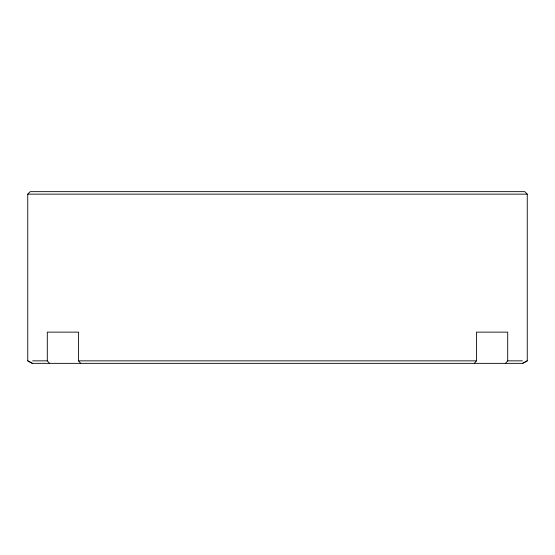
<?xml version="1.0" encoding="UTF-8"?>
<svg xmlns="http://www.w3.org/2000/svg" width="555" height="555" viewBox="0 0 555 555"><rect width="100%" height="100%" fill="white"/><g stroke="black" fill="none" stroke-linecap="round" stroke-linejoin="round"><path stroke-width="0.83" d="M474.303 363.352L476.481 360.854L476.481 332.133L507.7 332.133L507.7 360.854L505.522 363.352M27.75 194.146L30.247 191.648L524.752 191.648L527.25 194.146L527.25 360.854L522.699 363.352L32.301 363.352L27.75 360.854L27.75 194.146L527.25 194.146M522.539 363.352L527.25 360.854M32.606 360.854L47.3 360.854L49.478 363.352M47.3 360.854L47.3 332.133L78.519 332.133L78.519 360.854L476.481 360.854M507.7 360.854L522.394 360.854M27.75 360.854L32.461 363.352M78.519 360.854L80.697 363.352"/></g></svg>
